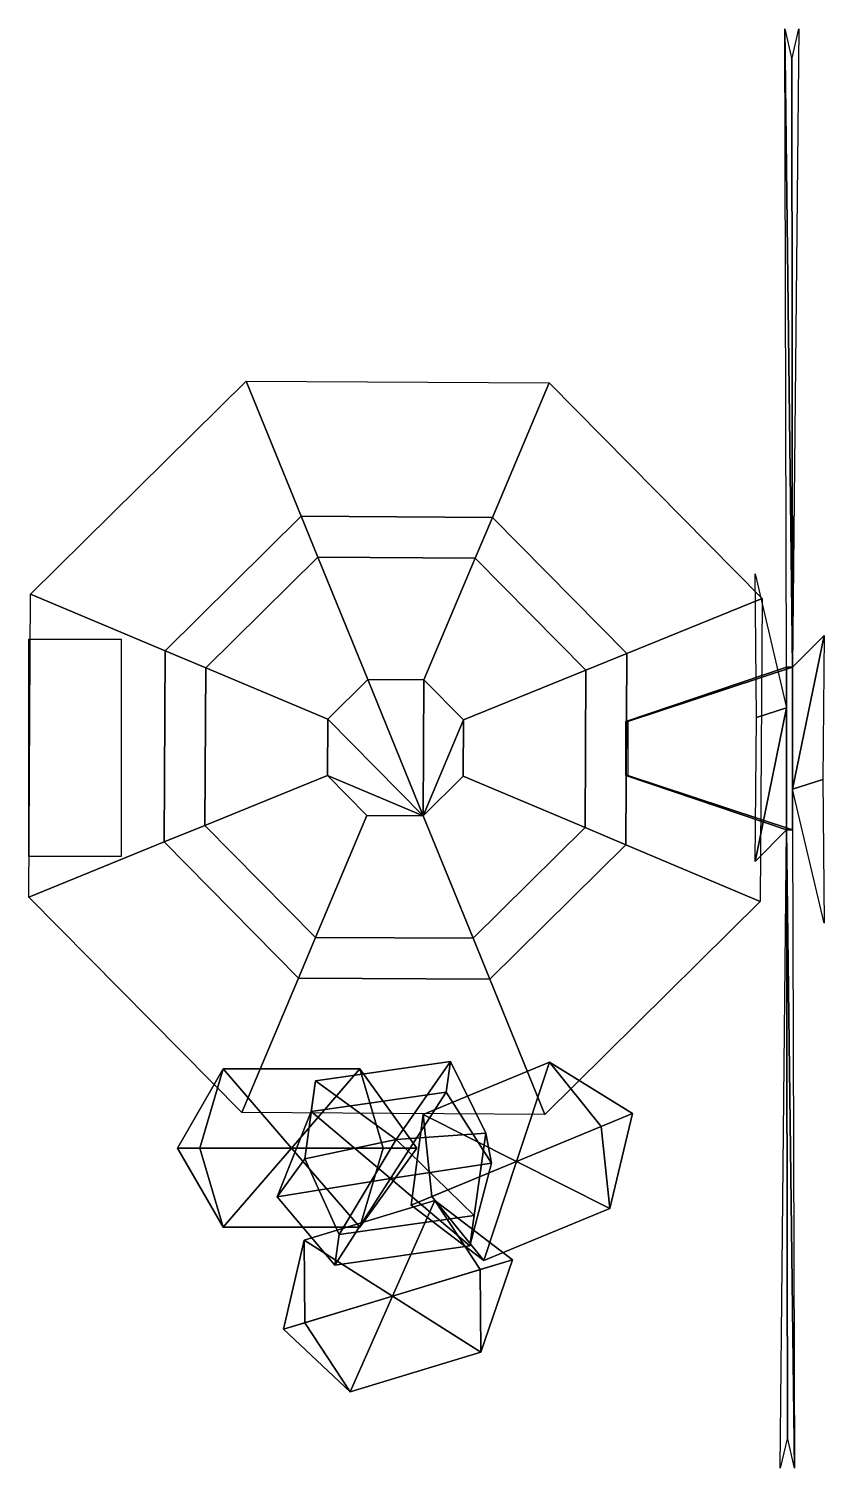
# Model space of a CAD drawing. Header units: metres. Extents: x -59 to 59, y -111 to 103.
import ezdxf

# ---------------------------------------------------------------- set-up
doc = ezdxf.new("R2010")
doc.units = ezdxf.units.M

msp = doc.modelspace()

# ---------------------------------------------------------------- linework, layer by layer
at = {"layer": 'Moulin', "color": 10}
for points in [[(-58.925941, 19.408192, -18.324423), (-26.886395, 51.07674, -18.324423), (-18.694632, 30.969677, 88.675591), (-38.915661, 10.982806, 88.675591)], [(-26.886395, 51.07674, -18.324423), (18.162033, 50.8144, -18.324423), (9.736648, 30.804106, 88.675591), (-18.694632, 30.969677, 88.675591)], [(18.162033, 50.8144, -18.324423), (49.830578, 18.774845, -18.324423), (29.723528, 10.583085, 88.675591), (9.736648, 30.804106, 88.675591)], [(-38.915661, 10.982806, 88.675591), (-18.694632, 30.969677, 88.675591), (-18.694632, 30.969677, 108.86425), (-38.915661, 10.982806, 108.86425)], [(-38.915661, 10.982806, 108.86425), (-18.694632, 30.969677, 108.86425), (-16.22126, 24.898676, 127.034042), (-32.873867, 8.438894, 127.034042)], [(-18.694632, 30.969677, 88.675591), (9.736648, 30.804106, 88.675591), (9.736648, 30.804106, 108.86425), (-18.694632, 30.969677, 108.86425)], [(-18.694632, 30.969677, 108.86425), (9.736648, 30.804106, 108.86425), (7.192736, 24.762321, 127.034042), (-16.22126, 24.898676, 127.034042)], [(9.736648, 30.804106, 108.86425), (29.723528, 10.583085, 120.97744), (23.652519, 8.109712, 133.090637), (7.192736, 24.762321, 127.034042)], [(9.736648, 30.804106, 88.675591), (29.723528, 10.583085, 88.675591), (29.723528, 10.583085, 120.97744), (9.736648, 30.804106, 108.86425)], [(-32.873867, 8.438894, 127.034042), (-16.22126, 24.898676, 127.034042), (-8.801141, 6.685651, 137.128387), (-14.748501, 0.807158, 137.128387)], [(-16.22126, 24.898676, 127.034042), (7.192736, 24.762321, 127.034042), (-0.438999, 6.636954, 137.128387), (-8.801141, 6.685651, 137.128387)], [(7.192736, 24.762321, 127.034042), (23.652519, 8.109712, 133.090637), (5.439494, 0.689593, 137.128387), (-0.438999, 6.636954, 137.128387)], [(-59.188286, -25.640238, -18.324423), (-58.925941, 19.408192, -18.324423), (-38.915661, 10.982806, 88.675591), (-39.08123, -17.448475, 88.675591)], [(49.830578, 18.774845, -18.324423), (49.568237, -26.273582, -18.324423), (29.557953, -17.848196, 88.675591), (29.723528, 10.583085, 88.675591)], [(-59.188282, 12.718252, -18.324423), (-45.447018, 12.718251, 53.043991), (-45.447018, -19.583633, 53.043991), (-59.188282, -19.583632, -18.324423)], [(-39.08123, -17.448475, 88.675591), (-38.915661, 10.982806, 88.675591), (-38.915661, 10.982806, 108.86425), (-39.08123, -17.448475, 108.86425)], [(-39.08123, -17.448475, 108.86425), (-38.915661, 10.982806, 108.86425), (-32.873867, 8.438894, 127.034042), (-33.010223, -14.975101, 127.034042)], [(29.723528, 10.583085, 120.97744), (29.557953, -17.848196, 120.97744), (23.516159, -15.304285, 133.090637), (23.652519, 8.109712, 133.090637)], [(29.723528, 10.583085, 88.675591), (29.557953, -17.848196, 88.675591), (29.557953, -17.848196, 120.97744), (29.723528, 10.583085, 120.97744)], [(-33.010223, -14.975101, 127.034042), (-32.873867, 8.438894, 127.034042), (-14.748501, 0.807158, 137.128387), (-14.797198, -7.554983, 137.128387)], [(-0.556564, -13.551042, 137.128387), (-14.748501, 0.807158, 137.128387), (-8.801141, 6.685651, 137.128387)], [(-0.556564, -13.551042, 137.128387), (-8.801141, 6.685651, 137.128387), (-0.438999, 6.636954, 137.128387)], [(-0.556564, -13.551042, 137.128387), (-0.438999, 6.636954, 137.128387), (5.439494, 0.689593, 137.128387)], [(23.652519, 8.109712, 133.090637), (23.516159, -15.304285, 133.090637), (5.390795, -7.672549, 137.128387), (5.439494, 0.689593, 137.128387)], [(-0.556564, -13.551042, 137.128387), (-14.797198, -7.554983, 137.128387), (-14.748501, 0.807158, 137.128387)], [(-0.556564, -13.551042, 137.128387), (5.439494, 0.689593, 137.128387), (5.390795, -7.672549, 137.128387)], [(-16.550442, -31.627712, 127.034042), (-33.010223, -14.975101, 127.034042), (-14.797198, -7.554983, 137.128387), (-8.918706, -13.502344, 137.128387)], [(-0.556564, -13.551042, 137.128387), (-8.918706, -13.502344, 137.128387), (-14.797198, -7.554983, 137.128387)], [(23.516159, -15.304285, 133.090637), (6.863555, -31.764063, 127.034042), (-0.556564, -13.551042, 137.128387), (5.390795, -7.672549, 137.128387)], [(-19.094355, -37.669506, 108.86425), (-39.08123, -17.448475, 108.86425), (-33.010223, -14.975101, 127.034042), (-16.550442, -31.627712, 127.034042)], [(6.863555, -31.764063, 127.034042), (-16.550442, -31.627712, 127.034042), (-8.918706, -13.502344, 137.128387), (-0.556564, -13.551042, 137.128387)], [(29.557953, -17.848196, 120.97744), (9.336928, -37.835079, 108.86425), (6.863555, -31.764063, 127.034042), (23.516159, -15.304285, 133.090637)], [(-27.519739, -57.67979, -18.324423), (-59.188286, -25.640238, -18.324423), (-39.08123, -17.448475, 88.675591), (-19.094355, -37.669506, 88.675591)], [(-19.094355, -37.669506, 88.675591), (-39.08123, -17.448475, 88.675591), (-39.08123, -17.448475, 108.86425), (-19.094355, -37.669506, 108.86425)], [(49.568237, -26.273582, -18.324423), (17.528688, -57.942123, -18.324423), (9.336928, -37.835079, 88.675591), (29.557953, -17.848196, 88.675591)], [(29.557953, -17.848196, 88.675591), (9.336928, -37.835079, 88.675591), (9.336928, -37.835079, 108.86425), (29.557953, -17.848196, 120.97744)], [(9.336928, -37.835079, 108.86425), (-19.094355, -37.669506, 108.86425), (-16.550442, -31.627712, 127.034042), (6.863555, -31.764063, 127.034042)], [(17.528688, -57.942123, -18.324423), (-27.519739, -57.67979, -18.324423), (-19.094355, -37.669506, 88.675591), (9.336928, -37.835079, 88.675591)], [(9.336928, -37.835079, 88.675591), (-19.094355, -37.669506, 88.675591), (-19.094355, -37.669506, 108.86425), (9.336928, -37.835079, 108.86425)]]:
    msp.add_3dface(points, dxfattribs=at)
at = {"layer": 'Moyeu', "color": 1}
for points in [[(29.589527, 0.488746, 112.303955), (53.489571, 8.564215, 119.542), (53.489571, -15.6622, 119.542), (29.589527, -7.586725, 112.303955)], [(29.886707, 0.488746, 106.254646), (54.381119, 8.564215, 101.394066), (53.489571, 8.564215, 119.542), (29.589527, 0.488746, 112.303955)], [(29.886707, -7.586725, 106.254646), (54.381119, -15.6622, 101.394066), (54.381119, 8.564215, 101.394066), (29.886707, 0.488746, 106.254646)], [(54.381119, 8.564215, 101.394066), (54.381119, -15.6622, 101.394066), (53.489571, -15.6622, 119.542), (53.489571, 8.564215, 119.542)], [(29.589527, -7.586725, 112.303955), (53.489571, -15.6622, 119.542), (54.381119, -15.6622, 101.394066), (29.886707, -7.586725, 106.254646)]]:
    msp.add_3dface(points, dxfattribs=at)
at = {"layer": 'Pale1', "color": 4}
for points in [[(53.597813, -105.963272, 117.338333), (52.547775, -110.548996, 138.712555), (53.489571, -15.6622, 119.542)], [(54.381119, -15.662194, 101.394073), (54.647865, -110.548996, 95.964119), (53.489571, -15.6622, 119.542)], [(53.489571, -15.6622, 119.542), (54.647865, -110.548996, 95.964119), (53.597813, -105.963272, 117.338333)]]:
    msp.add_3dface(points, dxfattribs=at)
at = {"layer": 'Pale2', "color": 3}
for points in [[(49.022629, 1.036724, 210.468857), (48.797619, 22.43672, 215.049026), (53.489571, 2.507613, 119.542)], [(53.489571, -15.6622, 119.542), (48.797615, -20.363272, 215.049026), (53.489571, 2.507613, 119.542)], [(53.489571, 2.507613, 119.542), (48.797615, -20.363272, 215.049026), (49.022629, 1.036724, 210.468857)]]:
    msp.add_3dface(points, dxfattribs=at)
at = {"layer": 'Pale3', "color": 2}
for points in [[(53.489571, 8.564215, 119.542), (53.222828, 103.451004, 124.971992), (54.381119, 8.564218, 101.394073)], [(54.381119, 8.564218, 101.394073), (53.222828, 103.451004, 124.971992), (54.272873, 98.86528, 103.597786)], [(54.272873, 98.86528, 103.597786), (55.322918, 103.451012, 82.223557), (54.381119, 8.564218, 101.394073)]]:
    msp.add_3dface(points, dxfattribs=at)
at = {"layer": 'Pale4', "color": 5}
for points in [[(54.381119, 8.564218, 101.394073), (59.073082, 13.265291, 5.887027), (54.381119, -9.605595, 101.394073)], [(54.381119, -9.605595, 101.394073), (59.073082, 13.265291, 5.887027), (58.848072, -8.134706, 10.467222)], [(58.848072, -8.134706, 10.467222), (59.073078, -29.534702, 5.887027), (54.381119, -9.605595, 101.394073)]]:
    msp.add_3dface(points, dxfattribs=at)
at = {"layer": 'Sac1', "color": 8}
for points in [[(-30.281559, -51.193325, 5.133657), (-33.736897, -62.95985, 6.809234), (-37.088055, -62.95985, -20), (-30.281559, -51.193325, -18.324423)], [(-30.281559, -51.193325, -18.324423), (-37.088055, -62.95985, -20), (-20.123915, -62.95985, -18.324427)], [(-20.123915, -62.95985, 11.835964), (-20.123915, -62.95985, 11.835964), (-33.736897, -62.95985, 6.809234), (-30.281559, -51.193325, 5.133657)], [(-20.123915, -62.95985, 11.835964), (-20.123915, -62.95985, 11.835964), (-30.281559, -51.193325, 5.133657), (-9.966266, -51.193329, 5.133657)], [(-9.966266, -51.193329, 5.133657), (-30.281559, -51.193325, 5.133657), (-30.281559, -51.193325, -18.324423), (-9.966266, -51.193329, -18.324423)], [(-9.966266, -51.193329, -18.324423), (-30.281559, -51.193325, -18.324423), (-20.123915, -62.95985, -18.324427)], [(-20.123915, -62.95985, 11.835964), (-20.123915, -62.95985, 11.835964), (-9.966266, -51.193329, 5.133657), (-6.510932, -62.959854, 6.809234)], [(-1.484201, -62.959854, -20), (-9.966266, -51.193329, -18.324423), (-20.123915, -62.95985, -18.324427)], [(-6.510932, -62.959854, 6.809234), (-9.966266, -51.193329, 5.133657), (-9.966266, -51.193329, -18.324423), (-1.484201, -62.959854, -20)], [(-33.736897, -62.95985, 6.809234), (-30.281569, -74.726379, 5.133657), (-30.281569, -74.726379, -18.324423), (-37.088055, -62.95985, -20)], [(-37.088055, -62.95985, -20), (-30.281569, -74.726379, -18.324423), (-20.123915, -62.95985, -18.324427)], [(-20.123915, -62.95985, 11.835964), (-20.123915, -62.95985, 11.835964), (-30.281569, -74.726379, 5.133657), (-33.736897, -62.95985, 6.809234)], [(-20.123915, -62.95985, 11.835964), (-20.123915, -62.95985, 11.835964), (-9.966276, -74.726379, 5.133657), (-30.281569, -74.726379, 5.133657)], [(-30.281569, -74.726379, -18.324423), (-9.966276, -74.726379, -18.324423), (-20.123915, -62.95985, -18.324427)], [(-20.123915, -62.95985, 11.835964), (-20.123915, -62.95985, 11.835964), (-6.510932, -62.959854, 6.809234), (-9.966276, -74.726379, 5.133657)], [(-9.966276, -74.726379, -18.324423), (-1.484201, -62.959854, -20), (-20.123915, -62.95985, -18.324427)], [(-9.966276, -74.726379, 5.133657), (-6.510932, -62.959854, 6.809234), (-1.484201, -62.959854, -20), (-9.966276, -74.726379, -18.324423)], [(-30.281569, -74.726379, 5.133657), (-9.966276, -74.726379, 5.133657), (-9.966276, -74.726379, -18.324423), (-30.281569, -74.726379, -18.324423)]]:
    msp.add_3dface(points, dxfattribs=at)
at = {"layer": 'Sac2', "color": 6}
for points in [[(13.328703, -64.931633, 11.835964), (13.328703, -64.931633, 11.835964), (-0.558588, -57.947948, 5.133657), (18.210295, -50.173618, 5.133657)], [(18.210295, -50.173618, 5.133657), (-0.558588, -57.947948, 5.133657), (-0.558588, -57.947948, -18.324423), (18.210295, -50.173618, -18.324423)], [(18.210295, -50.173618, -18.324423), (-0.558588, -57.947948, -18.324423), (13.328703, -64.931633, -18.324427)], [(13.328703, -64.931633, 11.835964), (13.328703, -64.931633, 11.835964), (18.210295, -50.173618, 5.133657), (25.905464, -59.722176, 6.809234)], [(30.549557, -57.798531, -20), (18.210295, -50.173618, -18.324423), (13.328703, -64.931633, -18.324427)], [(25.905464, -59.722176, 6.809234), (18.210295, -50.173618, 5.133657), (18.210295, -50.173618, -18.324423), (30.549557, -57.798531, -20)], [(-0.558588, -57.947948, 5.133657), (0.751944, -70.141098, 6.809234), (-2.344116, -71.423523, -20), (-0.558588, -57.947948, -18.324423)], [(-0.558588, -57.947948, -18.324423), (-2.344116, -71.423523, -20), (13.328703, -64.931633, -18.324427)], [(13.328703, -64.931633, 11.835964), (13.328703, -64.931633, 11.835964), (0.751944, -70.141098, 6.809234), (-0.558588, -57.947948, 5.133657)], [(27.215994, -71.915321, -18.324423), (30.549557, -57.798531, -20), (13.328703, -64.931633, -18.324427)], [(13.328703, -64.931633, 11.835964), (13.328703, -64.931633, 11.835964), (25.905464, -59.722176, 6.809234), (27.215994, -71.915321, 5.133657)], [(27.215994, -71.915321, 5.133657), (25.905464, -59.722176, 6.809234), (30.549557, -57.798531, -20), (27.215994, -71.915321, -18.324423)], [(-2.344116, -71.423523, -20), (8.447109, -79.689651, -18.324423), (13.328703, -64.931633, -18.324427)], [(13.328703, -64.931633, 11.835964), (13.328703, -64.931633, 11.835964), (8.447109, -79.689651, 5.133657), (0.751944, -70.141098, 6.809234)], [(13.328703, -64.931633, 11.835964), (13.328703, -64.931633, 11.835964), (27.215994, -71.915321, 5.133657), (8.447109, -79.689651, 5.133657)], [(8.447109, -79.689651, -18.324423), (27.215994, -71.915321, -18.324423), (13.328703, -64.931633, -18.324427)], [(0.751944, -70.141098, 6.809234), (8.447109, -79.689651, 5.133657), (8.447109, -79.689651, -18.324423), (-2.344116, -71.423523, -20)], [(8.447109, -79.689651, 5.133657), (27.215994, -71.915321, 5.133657), (27.215994, -71.915321, -18.324423), (8.447109, -79.689651, -18.324423)]]:
    msp.add_3dface(points, dxfattribs=at)
at = {"layer": 'Sac3', "color": 7}
for points in [[(-5.098919, -84.9627, 11.835964), (-5.098919, -84.9627, 11.835964), (-18.234816, -76.651436, 5.133657), (1.205705, -70.754227, 5.133657)], [(1.205705, -70.754227, 5.133657), (-18.234816, -76.651436, 5.133657), (-18.234816, -76.651436, -18.324423), (1.205705, -70.754227, -18.324423)], [(1.205705, -70.754227, -18.324423), (-18.234816, -76.651436, -18.324423), (-5.098919, -84.9627, -18.324427)], [(-5.098919, -84.9627, 11.835964), (-5.098919, -84.9627, 11.835964), (1.205705, -70.754227, 5.133657), (7.927895, -81.011055, 6.809234)], [(12.738178, -79.551872, -20), (1.205705, -70.754227, -18.324423), (-5.098919, -84.9627, -18.324427)], [(7.927895, -81.011055, 6.809234), (1.205705, -70.754227, 5.133657), (1.205705, -70.754227, -18.324423), (12.738178, -79.551872, -20)], [(-18.234816, -76.651436, 5.133657), (-18.125734, -88.91433, 6.809234), (-21.332588, -89.887115, -20), (-18.234816, -76.651436, -18.324423)], [(-18.234816, -76.651436, -18.324423), (-21.332588, -89.887115, -20), (-5.098919, -84.9627, -18.324427)], [(-5.098919, -84.9627, 11.835964), (-5.098919, -84.9627, 11.835964), (-18.125734, -88.91433, 6.809234), (-18.234816, -76.651436, 5.133657)], [(8.036979, -93.273941, -18.324423), (12.738178, -79.551872, -20), (-5.098919, -84.9627, -18.324427)], [(-5.098919, -84.9627, 11.835964), (-5.098919, -84.9627, 11.835964), (7.927895, -81.011055, 6.809234), (8.036979, -93.273941, 5.133657)], [(8.036979, -93.273941, 5.133657), (7.927895, -81.011055, 6.809234), (12.738178, -79.551872, -20), (8.036979, -93.273941, -18.324423)], [(-21.332588, -89.887115, -20), (-11.403545, -99.171165, -18.324423), (-5.098919, -84.9627, -18.324427)], [(-5.098919, -84.9627, 11.835964), (-5.098919, -84.9627, 11.835964), (-11.403545, -99.171165, 5.133657), (-18.125734, -88.91433, 6.809234)], [(-5.098919, -84.9627, 11.835964), (-5.098919, -84.9627, 11.835964), (8.036979, -93.273941, 5.133657), (-11.403545, -99.171165, 5.133657)], [(-11.403545, -99.171165, -18.324423), (8.036979, -93.273941, -18.324423), (-5.098919, -84.9627, -18.324427)], [(-18.125734, -88.91433, 6.809234), (-11.403545, -99.171165, 5.133657), (-11.403545, -99.171165, -18.324423), (-21.332588, -89.887115, -20)], [(-11.403545, -99.171165, 5.133657), (8.036979, -93.273941, 5.133657), (8.036979, -93.273941, -18.324423), (-11.403545, -99.171165, -18.324423)]]:
    msp.add_3dface(points, dxfattribs=at)
at = {"layer": 'Sac4', "color": 9}
for points in [[(3.526654, -50.105469, 30.66947), (-16.55213, -52.974255, 31.819954), (-17.223629, -57.501141, 8.812613), (2.855152, -54.632362, 7.662128)], [(-4.562631, -61.671612, 40.014919), (-4.562631, -61.671612, 40.014919), (-16.55213, -52.974255, 31.819954), (3.526654, -50.105469, 30.66947)], [(-4.562631, -61.671612, 40.014919), (-4.562631, -61.671612, 40.014919), (3.526654, -50.105469, 30.66947), (8.747978, -60.719341, 34.31385)], [(8.747978, -60.719341, 34.31385), (3.526654, -50.105469, 30.66947), (2.855152, -54.632362, 7.662128), (9.597606, -65.18309, 6.059496)], [(-16.55213, -52.974255, 31.819954), (-18.161028, -64.563995, 35.855698), (-22.240599, -70.210815, 9.751372), (-17.223629, -57.501141, 8.812613)], [(-4.562631, -61.671612, 40.014919), (-4.562631, -61.671612, 40.014919), (-18.161028, -64.563995, 35.855698), (-16.55213, -52.974255, 31.819954)], [(2.855152, -54.632362, 7.662128), (-17.223629, -57.501141, 8.812613), (-5.425991, -67.491913, 10.434049)], [(9.597606, -65.18309, 6.059496), (2.855152, -54.632362, 7.662128), (-5.425991, -67.491913, 10.434049)], [(-17.223629, -57.501141, 8.812613), (-22.240599, -70.210815, 9.751372), (-5.425991, -67.491913, 10.434049)], [(-4.562631, -61.671612, 40.014919), (-4.562631, -61.671612, 40.014919), (-13.035634, -75.824562, 36.213318), (-18.161028, -64.563995, 35.855698)], [(-4.562631, -61.671612, 40.014919), (-4.562631, -61.671612, 40.014919), (7.043149, -72.95578, 35.062828), (-13.035634, -75.824562, 36.213318)], [(-4.562631, -61.671612, 40.014919), (-4.562631, -61.671612, 40.014919), (8.747978, -60.719341, 34.31385), (7.043149, -72.95578, 35.062828)], [(7.043149, -72.95578, 35.062828), (8.747978, -60.719341, 34.31385), (9.597606, -65.18309, 6.059496), (6.371649, -77.482666, 12.05549)], [(-18.161028, -64.563995, 35.855698), (-13.035634, -75.824562, 36.213318), (-13.707136, -80.351456, 13.205975), (-22.240599, -70.210815, 9.751372)], [(6.371649, -77.482666, 12.05549), (9.597606, -65.18309, 6.059496), (-5.425991, -67.491913, 10.434049)], [(-22.240599, -70.210815, 9.751372), (-13.707136, -80.351456, 13.205975), (-5.425991, -67.491913, 10.434049)], [(-13.707136, -80.351456, 13.205975), (6.371649, -77.482666, 12.05549), (-5.425991, -67.491913, 10.434049)], [(-13.035634, -75.824562, 36.213318), (7.043149, -72.95578, 35.062828), (6.371649, -77.482666, 12.05549), (-13.707136, -80.351456, 13.205975)]]:
    msp.add_3dface(points, dxfattribs=at)

doc.saveas('drawing.dxf')
